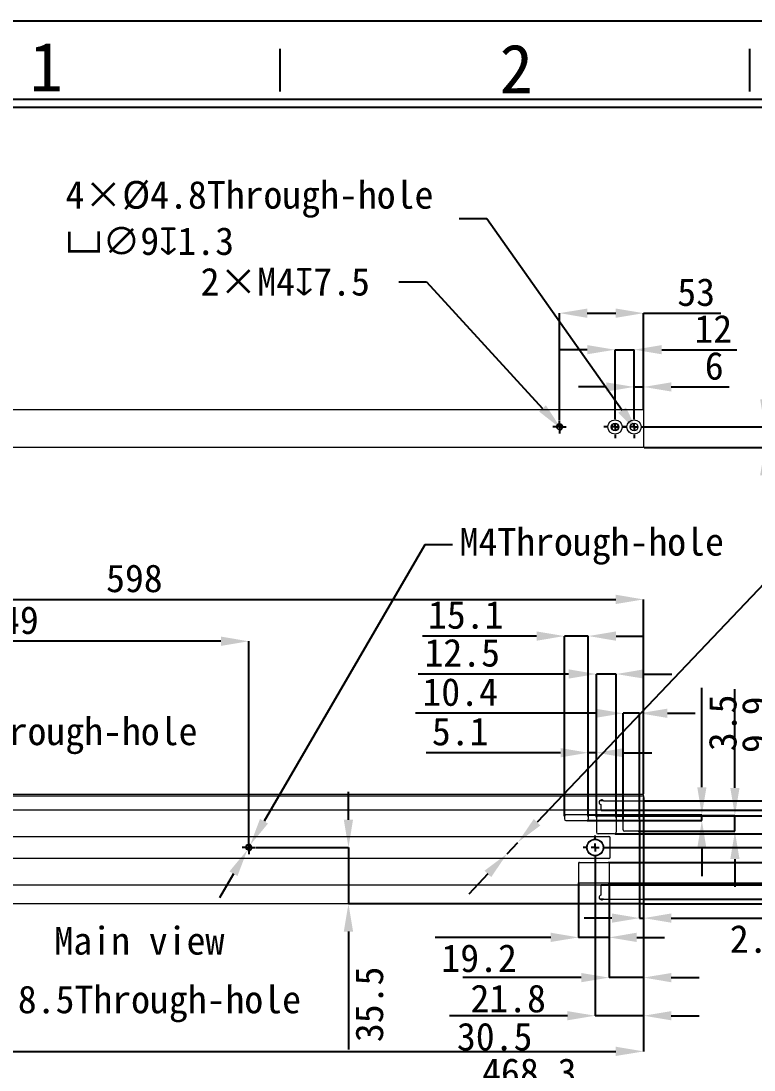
# Model space of a CAD drawing. Header units: millimetres. Extents: x 2 to 295, y 1 to 209.
# Drawn here: x 73 to 165.5, y 76.4 to 208.7 of the extents above; entities that cross this region are included whole.
import ezdxf

# ---------------------------------------------------------------- set-up
doc = ezdxf.new("R2010")
doc.units = ezdxf.units.MM
doc.header["$PDSIZE"] = -1
doc.layers.add('SLD-0', color=179, linetype='Continuous')
doc.layers.add('蓝色线', color=5, linetype='Continuous', lineweight=15)
doc.styles.add('A', font='simfang.ttf')
doc.styles.add('SLDTEXTSTYLE2', font='TXT', dxfattribs={"width": 0.469})
doc.dimstyles.new('SLDDIMSTYLE1', dxfattribs={"dimtxt": 3.5, "dimasz": 3.5, "dimexe": 0, "dimexo": 0.0625, "dimgap": 0.875, "dimtad": 2, "dimlfac": 5, "dimrnd": 1e-09, "dimzin": 12, "dimdsep": 46, "dimtxsty": 'SLDTEXTSTYLE2', "dimsah": 1, "dimcen": 0.09, "dimadec": 0, "dimazin": 3, "dimtfac": 1, "dimtofl": 0, "dimtmove": 0, "dimatfit": 3, "dimfxl": 1, "dimfrac": 2, "dimtolj": 1, "dimtzin": 12, "dimarcsym": 0})
doc.dimstyles.new('SLDDIMSTYLE2', dxfattribs={"dimtxt": 3.5, "dimasz": 3.5, "dimexe": 0, "dimexo": 0.0625, "dimgap": 0.875, "dimtad": 2, "dimlfac": 5, "dimrnd": 1e-09, "dimzin": 12, "dimdsep": 46, "dimtxsty": 'SLDTEXTSTYLE2', "dimsah": 1, "dimcen": 0.09, "dimadec": 0, "dimazin": 3, "dimtfac": 1, "dimtmove": 0, "dimatfit": 0, "dimfxl": 1, "dimfrac": 2, "dimtolj": 1, "dimtzin": 12, "dimarcsym": 0})
doc.dimstyles.new('SLDDIMSTYLE3', dxfattribs={"dimtxt": 3.5, "dimasz": 3.5, "dimexe": 0, "dimexo": 0.0625, "dimgap": 0.875, "dimtad": 0, "dimtih": 1, "dimtoh": 1, "dimlfac": 5, "dimrnd": 1e-09, "dimzin": 12, "dimdsep": 46, "dimtxsty": 'SLDTEXTSTYLE2', "dimsah": 1, "dimcen": 0, "dimadec": 0, "dimazin": 3, "dimtol": 1, "dimtp": -0.02, "dimtm": 0.05, "dimtfac": 1, "dimtmove": 0, "dimatfit": 3, "dimfxl": 1, "dimfrac": 2, "dimtolj": 1, "dimarcsym": 0})
doc.dimstyles.new('SLDDIMSTYLE4', dxfattribs={"dimtxt": 3.5, "dimasz": 3.5, "dimexe": 0, "dimexo": 0.0625, "dimgap": 0.875, "dimtad": 0, "dimtih": 1, "dimtoh": 1, "dimlfac": 5, "dimrnd": 1e-09, "dimzin": 12, "dimdsep": 46, "dimtxsty": 'SLDTEXTSTYLE2', "dimsah": 1, "dimcen": 0, "dimadec": 0, "dimazin": 3, "dimtfac": 1, "dimtofl": 0, "dimtmove": 0, "dimatfit": 3, "dimfxl": 1, "dimfrac": 2, "dimtolj": 1, "dimtzin": 12, "dimarcsym": 0})
doc.dimstyles.new('SLDDIMSTYLE5', dxfattribs={"dimtxt": 3.5, "dimasz": 3.5, "dimexe": 0, "dimexo": 0.0625, "dimgap": 0.875, "dimtad": 0, "dimtih": 1, "dimtoh": 1, "dimlfac": 5, "dimrnd": 1e-09, "dimzin": 12, "dimdsep": 46, "dimtxsty": 'SLDTEXTSTYLE2', "dimsah": 1, "dimcen": 0, "dimadec": 0, "dimazin": 3, "dimtfac": 1, "dimtmove": 0, "dimatfit": 3, "dimfxl": 1, "dimfrac": 2, "dimtolj": 1, "dimtzin": 12, "dimarcsym": 0})
doc.dimstyles.new('SLDDIMSTYLE6', dxfattribs={"dimtxt": 3.5, "dimasz": 3.5, "dimexe": 0, "dimexo": 0.0625, "dimgap": 0.875, "dimtad": 2, "dimlfac": 5, "dimrnd": 1e-09, "dimzin": 12, "dimdsep": 46, "dimtxsty": 'SLDTEXTSTYLE2', "dimsah": 1, "dimcen": 0.09, "dimadec": 0, "dimazin": 3, "dimtol": 1, "dimtp": 0.18, "dimtfac": 1, "dimtofl": 0, "dimtmove": 0, "dimatfit": 3, "dimfxl": 1, "dimfrac": 2, "dimtolj": 1, "dimarcsym": 0})
doc.dimstyles.new('SLDDIMSTYLE7', dxfattribs={"dimtxt": 3.5, "dimasz": 3.5, "dimexe": 0, "dimexo": 0.0625, "dimgap": 0.875, "dimtad": 2, "dimlfac": 5, "dimrnd": 1e-09, "dimzin": 12, "dimdsep": 46, "dimtxsty": 'SLDTEXTSTYLE2', "dimsah": 1, "dimcen": 0.09, "dimadec": 0, "dimazin": 3, "dimtol": 1, "dimtp": 0.2, "dimtm": 0.2, "dimtfac": 1, "dimtofl": 0, "dimtmove": 0, "dimatfit": 3, "dimfxl": 1, "dimfrac": 2, "dimtolj": 1, "dimtzin": 0, "dimarcsym": 0})
doc.dimstyles.new('SLDDIMSTYLE8', dxfattribs={"dimtxt": 3.5, "dimasz": 3.5, "dimexe": 0, "dimexo": 0.0625, "dimgap": 0.875, "dimtad": 0, "dimtih": 1, "dimtoh": 1, "dimlfac": 5, "dimrnd": 1e-09, "dimzin": 12, "dimdsep": 46, "dimtxsty": 'SLDTEXTSTYLE2', "dimsah": 1, "dimcen": 0, "dimadec": 0, "dimazin": 3, "dimtfac": 1, "dimtmove": 0, "dimatfit": 3, "dimfxl": 1, "dimfrac": 2, "dimtolj": 1, "dimtzin": 12, "dimarcsym": 0})

# ---------------------------------------------------------------- blocks, each defined once
blk = doc.blocks.new('_D')
at = {"layer": 'Defpoints', "color": 0}
for p in [(151.54, 135.71), (31.94, 111.12), (151.54, 111.12)]:
    blk.add_point(p, dxfattribs=at)
at = {"layer": 'SLD-0', "color": 0, "lineweight": -2}
for p, q in [((31.94, 111.18), (31.94, 135.71)), ((35.44, 135.71), (148.04, 135.71)), ((151.54, 111.18), (151.54, 135.71))]:
    blk.add_line(p, q, dxfattribs=at)
at = {"layer": 'SLD-0', "color": 0}
for points in [[(35.44, 136.3), (35.44, 135.13), (31.94, 135.71)], [(148.04, 136.3), (148.04, 135.13), (151.54, 135.71)]]:
    blk.add_solid(points, dxfattribs=at)
at = {"layer": 'SLD-0', "color": 0, "insert": (87.32, 140.13), "char_height": 3.5, "attachment_point": 2, "style": 'A'}
blk.add_mtext('\\A1;598', dxfattribs=at)
blk = doc.blocks.new('_D_3')
at = {"layer": 'Defpoints', "color": 0}
for p in [(151.04, 121.35), (148.96, 107.92), (151.04, 107.92)]:
    blk.add_point(p, dxfattribs=at)
at = {"layer": 'SLD-0', "color": 0, "lineweight": -2}
for p, q in [((145.46, 121.35), (122.79, 121.35)), ((148.96, 107.98), (148.96, 121.35)), ((151.04, 121.35), (148.96, 121.35)), ((151.04, 107.98), (151.04, 121.35)), ((154.54, 121.35), (158.04, 121.35))]:
    blk.add_line(p, q, dxfattribs=at)
at = {"layer": 'SLD-0', "color": 0}
for points in [[(145.46, 121.93), (145.46, 120.77), (148.96, 121.35)], [(154.54, 121.93), (154.54, 120.77), (151.04, 121.35)]]:
    blk.add_solid(points, dxfattribs=at)
at = {"layer": 'SLD-0', "color": 0, "insert": (128.41, 125.79), "char_height": 3.5, "attachment_point": 2, "style": 'A'}
blk.add_mtext('\\A1;10.4', dxfattribs=at)
blk = doc.blocks.new('_D_4')
at = {"layer": 'Defpoints', "color": 0}
for p in [(148.09, 126.3), (145.59, 108.2), (148.09, 108.2)]:
    blk.add_point(p, dxfattribs=at)
at = {"layer": 'SLD-0', "color": 0, "lineweight": -2}
for p, q in [((142.09, 126.3), (123.13, 126.3)), ((145.59, 108.26), (145.59, 126.3)), ((148.09, 126.3), (145.59, 126.3)), ((148.09, 108.26), (148.09, 126.3)), ((151.59, 126.3), (155.09, 126.3))]:
    blk.add_line(p, q, dxfattribs=at)
at = {"layer": 'SLD-0', "color": 0}
for points in [[(142.09, 126.89), (142.09, 125.72), (145.59, 126.3)], [(151.59, 126.89), (151.59, 125.72), (148.09, 126.3)]]:
    blk.add_solid(points, dxfattribs=at)
at = {"layer": 'SLD-0', "color": 0, "insert": (128.67, 130.74), "char_height": 3.5, "attachment_point": 2, "style": 'A'}
blk.add_mtext('\\A1;12.5', dxfattribs=at)
blk = doc.blocks.new('_D_5')
at = {"layer": 'Defpoints', "color": 0}
for p in [(144.57, 131.09), (141.55, 108.32), (144.57, 108.32)]:
    blk.add_point(p, dxfattribs=at)
at = {"layer": 'SLD-0', "color": 0, "lineweight": -2}
for p, q in [((138.05, 131.09), (123.66, 131.09)), ((141.55, 108.38), (141.55, 131.09)), ((144.57, 131.09), (141.55, 131.09)), ((144.57, 108.38), (144.57, 131.09)), ((148.07, 131.09), (151.57, 131.09))]:
    blk.add_line(p, q, dxfattribs=at)
at = {"layer": 'SLD-0', "color": 0}
for points in [[(138.05, 131.67), (138.05, 130.5), (141.55, 131.09)], [(148.07, 131.67), (148.07, 130.5), (144.57, 131.09)]]:
    blk.add_solid(points, dxfattribs=at)
at = {"layer": 'SLD-0', "color": 0, "insert": (129.11, 135.52), "char_height": 3.5, "attachment_point": 2, "style": 'A'}
blk.add_mtext('\\A1;15.1', dxfattribs=at)
blk = doc.blocks.new('_D_6')
at = {"layer": 'Defpoints', "color": 0}
for p in [(150.84, 108.44), (150.84, 106.46), (163.06, 106.46)]:
    blk.add_point(p, dxfattribs=at)
at = {"layer": 'SLD-0', "color": 0, "lineweight": -2}
for p, q in [((163.06, 111.94), (163.06, 124.37)), ((150.91, 108.44), (163.06, 108.44)), ((163.06, 106.46), (163.06, 108.44)), ((150.91, 106.46), (163.06, 106.46)), ((163.06, 102.96), (163.06, 99.46))]:
    blk.add_line(p, q, dxfattribs=at)
at = {"layer": 'SLD-0', "color": 0}
for points in [[(162.48, 111.94), (163.64, 111.94), (163.06, 108.44)], [(162.48, 102.96), (163.64, 102.96), (163.06, 106.46)]]:
    blk.add_solid(points, dxfattribs=at)
at = {"layer": 'SLD-0', "color": 0, "insert": (163.94, 119.9), "char_height": 3.5, "attachment_point": 2, "rotation": 90, "style": 'A'}
blk.add_mtext('\\A1;9.9', dxfattribs=at)
blk = doc.blocks.new('_D_7')
at = {"layer": 'Defpoints', "color": 0}
for p in [(147.89, 108.4), (147.89, 106.14), (168.41, 106.14)]:
    blk.add_point(p, dxfattribs=at)
at = {"layer": 'SLD-0', "color": 0, "lineweight": -2}
for p, q in [((168.41, 111.9), (168.41, 126.49)), ((147.96, 108.4), (168.41, 108.4)), ((168.41, 106.14), (168.41, 108.4)), ((147.96, 106.14), (168.41, 106.14)), ((168.41, 102.64), (168.41, 99.14))]:
    blk.add_line(p, q, dxfattribs=at)
at = {"layer": 'SLD-0', "color": 0}
for points in [[(167.82, 111.9), (168.99, 111.9), (168.41, 108.4)], [(167.82, 102.64), (168.99, 102.64), (168.41, 106.14)]]:
    blk.add_solid(points, dxfattribs=at)
at = {"layer": 'SLD-0', "color": 0, "insert": (169.28, 120.94), "char_height": 3.5, "attachment_point": 2, "rotation": 90, "style": 'A'}
blk.add_mtext('\\A1;11.3', dxfattribs=at)
blk = doc.blocks.new('_D_8')
at = {"layer": 'Defpoints', "color": 0}
for p in [(144.37, 108.52), (158.89, 108.52), (144.37, 107.82)]:
    blk.add_point(p, dxfattribs=at)
at = {"layer": 'SLD-0', "color": 0, "lineweight": -2}
for p, q in [((158.89, 112.02), (158.89, 124.54)), ((144.44, 108.52), (158.89, 108.52)), ((158.89, 107.82), (158.89, 108.52)), ((144.44, 107.82), (158.89, 107.82)), ((158.89, 104.32), (158.89, 100.82))]:
    blk.add_line(p, q, dxfattribs=at)
at = {"layer": 'SLD-0', "color": 0}
for points in [[(158.31, 112.02), (159.47, 112.02), (158.89, 108.52)], [(158.31, 104.32), (159.47, 104.32), (158.89, 107.82)]]:
    blk.add_solid(points, dxfattribs=at)
at = {"layer": 'SLD-0', "color": 0, "insert": (159.76, 120.14), "char_height": 3.5, "attachment_point": 2, "rotation": 90, "style": 'A'}
blk.add_mtext('\\A1;3.5', dxfattribs=at)
blk = doc.blocks.new('_D_9')
at = {"layer": 'Defpoints', "color": 0}
for p in [(147.08, 102.54), (147.08, 99.92), (173.54, 99.92)]:
    blk.add_point(p, dxfattribs=at)
at = {"layer": 'SLD-0', "color": 0, "lineweight": -2}
for p, q in [((173.54, 106.04), (173.54, 123.92)), ((147.14, 102.54), (173.54, 102.54)), ((173.54, 99.92), (173.54, 102.54)), ((147.14, 99.92), (173.54, 99.92)), ((173.54, 96.42), (173.54, 92.92))]:
    blk.add_line(p, q, dxfattribs=at)
at = {"layer": 'SLD-0', "color": 0}
for points in [[(172.96, 106.04), (174.12, 106.04), (173.54, 102.54)], [(172.96, 96.42), (174.12, 96.42), (173.54, 99.92)]]:
    blk.add_solid(points, dxfattribs=at)
at = {"layer": 'SLD-0', "color": 0, "insert": (174.42, 118.47), "char_height": 3.5, "attachment_point": 2, "rotation": 90, "style": 'A'}
blk.add_mtext('\\A1;13.1', dxfattribs=at)
blk = doc.blocks.new('_D_10')
at = {"layer": 'Defpoints', "color": 0}
for p in [(151.54, 110.8), (151.04, 107.92), (151.54, 95.51)]:
    blk.add_point(p, dxfattribs=at)
at = {"layer": 'SLD-0', "color": 0, "lineweight": -2}
for p, q in [((151.54, 110.73), (151.54, 95.51)), ((151.04, 107.85), (151.04, 95.51)), ((147.54, 95.51), (144.04, 95.51)), ((151.04, 95.51), (151.54, 95.51)), ((155.04, 95.51), (172.9, 95.51))]:
    blk.add_line(p, q, dxfattribs=at)
at = {"layer": 'SLD-0', "color": 0}
for points in [[(147.54, 96.1), (147.54, 94.93), (151.04, 95.51)], [(155.04, 96.1), (155.04, 94.93), (151.54, 95.51)]]:
    blk.add_solid(points, dxfattribs=at)
at = {"layer": 'SLD-0', "color": 0, "insert": (167.18, 94.64), "char_height": 3.5, "attachment_point": 2, "style": 'A'}
blk.add_mtext('\\A1;2.49', dxfattribs=at)
blk = doc.blocks.new('_D_12')
at = {"layer": 'Defpoints', "color": 0}
for p in [(145.59, 116.37), (144.57, 108.32), (145.59, 108.2)]:
    blk.add_point(p, dxfattribs=at)
at = {"layer": 'SLD-0', "color": 0, "lineweight": -2}
for p, q in [((141.07, 116.37), (124.11, 116.37)), ((144.57, 108.38), (144.57, 116.37)), ((145.59, 116.37), (144.57, 116.37)), ((145.59, 108.26), (145.59, 116.37)), ((149.09, 116.37), (152.59, 116.37))]:
    blk.add_line(p, q, dxfattribs=at)
at = {"layer": 'SLD-0', "color": 0}
for points in [[(141.07, 116.96), (141.07, 115.79), (144.57, 116.37)], [(149.09, 116.96), (149.09, 115.79), (145.59, 116.37)]]:
    blk.add_solid(points, dxfattribs=at)
at = {"layer": 'SLD-0', "color": 0, "insert": (128.41, 120.81), "char_height": 3.5, "attachment_point": 2, "style": 'A'}
blk.add_mtext('\\A1;5.1', dxfattribs=at)
blk = doc.blocks.new('_D_13')
at = {"layer": 'Defpoints', "color": 0}
for p in [(145.44, 102.92), (151.54, 97.32), (151.54, 83.2)]:
    blk.add_point(p, dxfattribs=at)
at = {"layer": 'SLD-0', "color": 0, "lineweight": -2}
for p, q in [((145.44, 102.86), (145.44, 83.2)), ((151.54, 97.26), (151.54, 83.2)), ((141.94, 83.2), (127.07, 83.2)), ((151.54, 83.2), (145.44, 83.2)), ((155.04, 83.2), (158.54, 83.2))]:
    blk.add_line(p, q, dxfattribs=at)
at = {"layer": 'SLD-0', "color": 0}
for points in [[(141.94, 83.78), (141.94, 82.62), (145.44, 83.2)], [(155.04, 83.78), (155.04, 82.62), (151.54, 83.2)]]:
    blk.add_solid(points, dxfattribs=at)
at = {"layer": 'SLD-0', "color": 0, "insert": (132.76, 82.32), "char_height": 3.5, "attachment_point": 2, "style": 'A'}
blk.add_mtext('\\A1;30.5', dxfattribs=at)
blk = doc.blocks.new('_D_14')
at = {"layer": 'Defpoints', "color": 0}
for p in [(143.34, 100.02), (147.18, 100.02), (147.18, 93.08)]:
    blk.add_point(p, dxfattribs=at)
at = {"layer": 'SLD-0', "color": 0, "lineweight": -2}
for p, q in [((143.34, 99.96), (143.34, 93.08)), ((147.18, 99.96), (147.18, 93.08)), ((139.84, 93.08), (125.25, 93.08)), ((147.18, 93.08), (143.34, 93.08)), ((150.68, 93.08), (154.18, 93.08))]:
    blk.add_line(p, q, dxfattribs=at)
at = {"layer": 'SLD-0', "color": 0}
for points in [[(139.84, 93.67), (139.84, 92.5), (143.34, 93.08)], [(150.68, 93.67), (150.68, 92.5), (147.18, 93.08)]]:
    blk.add_solid(points, dxfattribs=at)
at = {"layer": 'SLD-0', "color": 0, "insert": (130.8, 92.21), "char_height": 3.5, "attachment_point": 2, "style": 'A'}
blk.add_mtext('\\A1;19.2', dxfattribs=at)
blk = doc.blocks.new('_D_15')
at = {"layer": 'Defpoints', "color": 0}
for p in [(147.18, 100.02), (151.54, 97.32), (151.54, 88.01)]:
    blk.add_point(p, dxfattribs=at)
at = {"layer": 'SLD-0', "color": 0, "lineweight": -2}
for p, q in [((147.18, 99.96), (147.18, 88.01)), ((151.54, 97.26), (151.54, 88.01)), ((143.68, 88.01), (128.75, 88.01)), ((151.54, 88.01), (147.18, 88.01)), ((155.04, 88.01), (158.54, 88.01))]:
    blk.add_line(p, q, dxfattribs=at)
at = {"layer": 'SLD-0', "color": 0}
for points in [[(143.68, 88.59), (143.68, 87.42), (147.18, 88.01)], [(155.04, 88.59), (155.04, 87.42), (151.54, 88.01)]]:
    blk.add_solid(points, dxfattribs=at)
at = {"layer": 'SLD-0', "color": 0, "insert": (134.47, 87.13), "char_height": 3.5, "attachment_point": 2, "style": 'A'}
blk.add_mtext('\\A1;21.8', dxfattribs=at)
blk = doc.blocks.new('_D_16')
at = {"layer": 'Defpoints', "color": 0}
for p in [(57.88, 99.85), (151.54, 97.32), (151.54, 78.7)]:
    blk.add_point(p, dxfattribs=at)
at = {"layer": 'SLD-0', "color": 0, "lineweight": -2}
for p, q in [((57.88, 99.79), (57.88, 78.7)), ((151.54, 97.26), (151.54, 78.7)), ((61.38, 78.7), (148.04, 78.7))]:
    blk.add_line(p, q, dxfattribs=at)
at = {"layer": 'SLD-0', "color": 0}
for points in [[(61.38, 79.29), (61.38, 78.12), (57.88, 78.7)], [(148.04, 79.29), (148.04, 78.12), (151.54, 78.7)]]:
    blk.add_solid(points, dxfattribs=at)
at = {"layer": 'SLD-0', "color": 0, "insert": (137.13, 77.83), "char_height": 3.5, "attachment_point": 2, "style": 'A'}
blk.add_mtext('\\A1;468.3', dxfattribs=at)
blk = doc.blocks.new('_D_18')
at = {"layer": 'Defpoints', "color": 0}
for p in [(146.94, 104.42), (151.54, 97.32), (179.54, 97.32)]:
    blk.add_point(p, dxfattribs=at)
at = {"layer": 'SLD-0', "color": 0, "lineweight": -2}
for p, q in [((179.54, 107.92), (179.54, 124.51)), ((147, 104.42), (179.54, 104.42)), ((179.54, 97.32), (179.54, 104.42)), ((151.6, 97.32), (179.54, 97.32)), ((179.54, 93.82), (179.54, 90.32))]:
    blk.add_line(p, q, dxfattribs=at)
at = {"layer": 'SLD-0', "color": 0}
for points in [[(178.96, 107.92), (180.12, 107.92), (179.54, 104.42)], [(178.96, 93.82), (180.12, 93.82), (179.54, 97.32)]]:
    blk.add_solid(points, dxfattribs=at)
at = {"layer": 'SLD-0', "color": 0, "insert": (180.42, 118.83), "char_height": 3.5, "attachment_point": 2, "rotation": 90, "style": 'A'}
blk.add_mtext('\\A1;35.5', dxfattribs=at)
blk = doc.blocks.new('_D_19')
at = {"layer": 'Defpoints', "color": 0}
for p in [(135.69, 105.07), (134.32, 103.62)]:
    blk.add_point(p, dxfattribs=at)
at = {"layer": '蓝色线', "color": 0, "lineweight": -2}
for p, q in [((168.45, 139.47), (138.11, 107.6)), ((171.95, 139.47), (168.45, 139.47)), ((134.32, 103.62), (135.69, 105.07)), ((131.9, 101.08), (129.49, 98.55))]:
    blk.add_line(p, q, dxfattribs=at)
at = {"layer": '蓝色线', "color": 0}
for points in [[(137.69, 108.01), (138.53, 107.2), (135.69, 105.07)], [(131.48, 101.49), (132.32, 100.68), (134.32, 103.62)]]:
    blk.add_solid(points, dxfattribs=at)
at = {"layer": '蓝色线', "color": 0, "insert": (172.83, 143.61), "char_height": 3.5, "attachment_point": 1, "style": 'A'}
blk.add_mtext('\\A1;∅10\\S-0.02^ -0.05;{\\fGDT;x}2.4', dxfattribs=at)
blk = doc.blocks.new('_D_21')
at = {"layer": 'Defpoints', "color": 0}
for p in [(35.79, 104.62), (35.54, 104.42)]:
    blk.add_point(p, dxfattribs=at)
at = {"layer": 'SLD-0', "color": 0, "lineweight": -2}
for p, q in [((52.8, 118.68), (38.49, 106.85)), ((56.3, 118.68), (52.8, 118.68))]:
    blk.add_line(p, q, dxfattribs=at)
at = {"layer": 'SLD-0', "color": 0}
blk.add_solid([(38.11, 107.3), (38.86, 106.4), (35.79, 104.62)], dxfattribs=at)
at = {"layer": 'SLD-0', "color": 0, "insert": (57.18, 120.83), "char_height": 3.5, "attachment_point": 1, "style": 'A'}
blk.add_mtext('\\A1;R1.6Through-hole', dxfattribs=at)
blk = doc.blocks.new('_D_22')
at = {"layer": 'Defpoints', "color": 0}
for p in [(57.61, 102), (58.16, 100.4)]:
    blk.add_point(p, dxfattribs=at)
at = {"layer": 'SLD-0', "color": 0, "lineweight": -2}
for p, q in [((56.47, 105.31), (55.33, 108.63)), ((57.61, 102), (58.16, 100.4)), ((63.49, 84.86), (59.29, 97.09)), ((66.99, 84.86), (63.49, 84.86))]:
    blk.add_line(p, q, dxfattribs=at)
at = {"layer": 'SLD-0', "color": 0}
for points in [[(57.02, 105.5), (55.92, 105.13), (57.61, 102)], [(59.84, 97.27), (58.74, 96.9), (58.16, 100.4)]]:
    blk.add_solid(points, dxfattribs=at)
at = {"layer": 'SLD-0', "color": 0, "insert": (67.86, 87.01), "char_height": 3.5, "attachment_point": 1, "style": 'A'}
blk.add_mtext('\\A1;∅8.5Through-hole', dxfattribs=at)
blk = doc.blocks.new('_D_23')
at = {"layer": 'Defpoints', "color": 0}
for p in [(151.54, 110.32), (151.54, 97.92), (200.87, 97.92)]:
    blk.add_point(p, dxfattribs=at)
at = {"layer": '蓝色线', "color": 0, "lineweight": -2}
for p, q in [((200.87, 110.32), (200.87, 132.75)), ((151.6, 110.32), (200.87, 110.32)), ((200.87, 101.42), (200.87, 106.82)), ((151.6, 97.92), (200.87, 97.92))]:
    blk.add_line(p, q, dxfattribs=at)
at = {"layer": '蓝色线', "color": 0}
for points in [[(200.29, 106.82), (201.46, 106.82), (200.87, 110.32)], [(200.29, 101.42), (201.46, 101.42), (200.87, 97.92)]]:
    blk.add_solid(points, dxfattribs=at)
at = {"layer": '蓝色线', "color": 0, "insert": (201.75, 123.28), "char_height": 3.5, "attachment_point": 2, "rotation": 90, "style": 'A'}
blk.add_mtext('\\A1;62\\S+0.18^  0;', dxfattribs=at)
blk = doc.blocks.new('_D_24')
at = {"layer": 'Defpoints', "color": 0}
for p in [(146.14, 109.12), (146.14, 99.72), (188.77, 99.72)]:
    blk.add_point(p, dxfattribs=at)
at = {"layer": '蓝色线', "color": 0, "lineweight": -2}
for p, q in [((188.77, 109.12), (188.77, 134.41)), ((146.2, 109.12), (188.77, 109.12)), ((188.77, 103.22), (188.77, 105.62)), ((146.2, 99.72), (188.77, 99.72))]:
    blk.add_line(p, q, dxfattribs=at)
at = {"layer": '蓝色线', "color": 0}
for points in [[(188.19, 105.62), (189.35, 105.62), (188.77, 109.12)], [(188.19, 103.22), (189.35, 103.22), (188.77, 99.72)]]:
    blk.add_solid(points, dxfattribs=at)
at = {"layer": '蓝色线', "color": 0, "insert": (189.64, 123.51), "char_height": 3.5, "attachment_point": 2, "rotation": 90, "style": 'A'}
blk.add_mtext('\\A1;47±0.20', dxfattribs=at)
blk = doc.blocks.new('_D_25')
at = {"layer": 'Defpoints', "color": 0}
for p in [(101.91, 104.71), (101.58, 104.13)]:
    blk.add_point(p, dxfattribs=at)
at = {"layer": '蓝色线', "color": 0, "lineweight": -2}
for p, q in [((123.96, 142.59), (103.67, 107.73)), ((127.46, 142.59), (123.96, 142.59)), ((101.58, 104.13), (101.91, 104.71)), ((99.81, 101.11), (98.05, 98.09))]:
    blk.add_line(p, q, dxfattribs=at)
at = {"layer": '蓝色线', "color": 0}
for points in [[(103.16, 108.02), (104.17, 107.44), (101.91, 104.71)], [(99.31, 101.4), (100.32, 100.82), (101.58, 104.13)]]:
    blk.add_solid(points, dxfattribs=at)
at = {"layer": '蓝色线', "color": 0, "insert": (128.34, 144.74), "char_height": 3.5, "attachment_point": 1, "style": 'A'}
blk.add_mtext('\\A1;M4Through-hole', dxfattribs=at)
blk = doc.blocks.new('_D_26')
at = {"layer": 'Defpoints', "color": 0}
for p in [(31.94, 130.43), (31.94, 111.12), (101.74, 105.25)]:
    blk.add_point(p, dxfattribs=at)
at = {"layer": '蓝色线', "color": 0, "lineweight": -2}
for p, q in [((31.94, 111.18), (31.94, 130.43)), ((98.24, 130.43), (35.44, 130.43)), ((101.74, 105.31), (101.74, 130.43))]:
    blk.add_line(p, q, dxfattribs=at)
at = {"layer": '蓝色线', "color": 0}
for points in [[(35.44, 131.02), (35.44, 129.85), (31.94, 130.43)], [(98.24, 131.02), (98.24, 129.85), (101.74, 130.43)]]:
    blk.add_solid(points, dxfattribs=at)
at = {"layer": '蓝色线', "color": 0, "insert": (71.69, 134.85), "char_height": 3.5, "attachment_point": 2, "style": 'A'}
blk.add_mtext('\\A1;349', dxfattribs=at)
blk = doc.blocks.new('_D_27')
at = {"layer": 'Defpoints', "color": 0}
for p in [(102.57, 104.42), (114.32, 97.32), (151.54, 97.32)]:
    blk.add_point(p, dxfattribs=at)
at = {"layer": '蓝色线', "color": 0, "lineweight": -2}
for p, q in [((114.32, 107.92), (114.32, 111.42)), ((102.63, 104.42), (114.32, 104.42)), ((114.32, 104.42), (114.32, 97.32)), ((151.48, 97.32), (114.32, 97.32)), ((114.32, 93.82), (114.32, 78.95))]:
    blk.add_line(p, q, dxfattribs=at)
at = {"layer": '蓝色线', "color": 0}
for points in [[(113.73, 107.92), (114.9, 107.92), (114.32, 104.42)], [(113.73, 93.82), (114.9, 93.82), (114.32, 97.32)]]:
    blk.add_solid(points, dxfattribs=at)
at = {"layer": '蓝色线', "color": 0, "insert": (115.19, 84.63), "char_height": 3.5, "attachment_point": 2, "rotation": 90, "style": 'A'}
blk.add_mtext('\\A1;35.5', dxfattribs=at)
blk = doc.blocks.new('SW_CENTERMARKSYMBOL_2')
at = {"layer": 'SLD-0', "color": 0}
for p, q in [((0, 1), (0, 1.5)), ((-1, 0), (-1.5, 0)), ((0, 0), (-0.5, 0)), ((0, 0), (0, 0.5)), ((0, 0), (0, -0.5)), ((0, 0), (0.5, 0)), ((1, 0), (1.5, 0)), ((0, -1), (0, -1.5))]:
    blk.add_line(p, q, dxfattribs=at)
blk = doc.blocks.new('SW_CENTERMARKSYMBOL_3')
at = {"layer": 'SLD-0', "color": 0}
for p, q in [((-0.5, 0), (-0.83, 0)), ((0, 0), (-0.5, 0)), ((0, 0.5), (0, 0.83)), ((0, 0), (0, 0.5)), ((0, 0), (0, -0.5)), ((0, 0), (0.5, 0)), ((0.5, 0), (0.83, 0)), ((0, -0.5), (0, -0.83))]:
    blk.add_line(p, q, dxfattribs=at)
blk = doc.blocks.new('_D_29')
at = {"layer": 'Defpoints', "color": 0}
for p in [(150.34, 167.21), (147.94, 158.86), (150.34, 158.86)]:
    blk.add_point(p, dxfattribs=at)
at = {"layer": 'SLD-0', "color": 0, "lineweight": -2}
for p, q in [((144.44, 167.21), (140.94, 167.21)), ((147.94, 158.92), (147.94, 167.21)), ((147.94, 167.21), (150.34, 167.21)), ((150.34, 158.92), (150.34, 167.21)), ((153.84, 167.21), (163.31, 167.21))]:
    blk.add_line(p, q, dxfattribs=at)
at = {"layer": 'SLD-0', "color": 0}
for points in [[(144.44, 167.79), (144.44, 166.63), (147.94, 167.21)], [(153.84, 167.79), (153.84, 166.63), (150.34, 167.21)]]:
    blk.add_solid(points, dxfattribs=at)
at = {"layer": 'SLD-0', "color": 0, "insert": (160.33, 171.59), "char_height": 3.5, "attachment_point": 2, "style": 'A'}
blk.add_mtext('\\A1;12', dxfattribs=at)
blk = doc.blocks.new('_D_32')
at = {"layer": 'Defpoints', "color": 0}
for p in [(151.54, 162.51), (150.34, 158.86), (151.54, 159.66)]:
    blk.add_point(p, dxfattribs=at)
at = {"layer": 'SLD-0', "color": 0, "lineweight": -2}
for p, q in [((146.84, 162.51), (143.34, 162.51)), ((150.34, 158.92), (150.34, 162.51)), ((150.34, 162.51), (151.54, 162.51)), ((151.54, 159.72), (151.54, 162.51)), ((155.04, 162.51), (162.35, 162.51))]:
    blk.add_line(p, q, dxfattribs=at)
at = {"layer": 'SLD-0', "color": 0}
for points in [[(146.84, 163.09), (146.84, 161.93), (150.34, 162.51)], [(155.04, 163.09), (155.04, 161.93), (151.54, 162.51)]]:
    blk.add_solid(points, dxfattribs=at)
at = {"layer": 'SLD-0', "color": 0, "insert": (160.45, 166.93), "char_height": 3.5, "attachment_point": 2, "style": 'A'}
blk.add_mtext('\\A1;6', dxfattribs=at)
blk = doc.blocks.new('_D_33')
at = {"layer": 'Defpoints', "color": 0}
for p in [(151.74, 157.46), (151.54, 154.86), (166.83, 154.86)]:
    blk.add_point(p, dxfattribs=at)
at = {"layer": 'SLD-0', "color": 0, "lineweight": -2}
for p, q in [((166.83, 160.96), (166.83, 170.43)), ((151.8, 157.46), (166.83, 157.46)), ((166.83, 154.86), (166.83, 157.46)), ((151.6, 154.86), (166.83, 154.86)), ((166.83, 151.36), (166.83, 147.86))]:
    blk.add_line(p, q, dxfattribs=at)
at = {"layer": 'SLD-0', "color": 0}
for points in [[(166.24, 160.96), (167.41, 160.96), (166.83, 157.46)], [(166.24, 151.36), (167.41, 151.36), (166.83, 154.86)]]:
    blk.add_solid(points, dxfattribs=at)
at = {"layer": 'SLD-0', "color": 0, "insert": (167.7, 167.45), "char_height": 3.5, "attachment_point": 2, "rotation": 90, "style": 'A'}
blk.add_mtext('\\A1;13', dxfattribs=at)
blk = doc.blocks.new('_D_35')
at = {"layer": 'Defpoints', "color": 0}
for p in [(151.54, 171.82), (151.54, 159.66), (140.94, 158.29)]:
    blk.add_point(p, dxfattribs=at)
at = {"layer": 'SLD-0', "color": 0, "lineweight": -2}
for p, q in [((140.94, 158.35), (140.94, 171.82)), ((144.44, 171.82), (148.04, 171.82)), ((151.54, 159.72), (151.54, 171.82)), ((151.54, 171.82), (161.29, 171.82))]:
    blk.add_line(p, q, dxfattribs=at)
at = {"layer": 'SLD-0', "color": 0}
for points in [[(144.44, 172.4), (144.44, 171.23), (140.94, 171.82)], [(148.04, 172.4), (148.04, 171.23), (151.54, 171.82)]]:
    blk.add_solid(points, dxfattribs=at)
at = {"layer": 'SLD-0', "color": 0, "insert": (158.17, 176.23), "char_height": 3.5, "attachment_point": 2, "style": 'A'}
blk.add_mtext('\\A1;53', dxfattribs=at)
blk = doc.blocks.new('_D_36')
at = {"layer": 'Defpoints', "color": 0}
for p in [(140.72, 157.71), (141.16, 157.22)]:
    blk.add_point(p, dxfattribs=at)
at = {"layer": 'SLD-0', "color": 0, "lineweight": -2}
for p, q in [((120.66, 175.75), (124.16, 175.75)), ((124.16, 175.75), (138.8, 159.8))]:
    blk.add_line(p, q, dxfattribs=at)
at = {"layer": 'SLD-0', "color": 0}
blk.add_solid([(139.23, 160.19), (138.37, 159.4), (141.16, 157.22)], dxfattribs=at)
at = {"layer": 'SLD-0', "color": 0, "insert": (95.68, 177.54), "char_height": 3.5, "attachment_point": 1, "style": 'A'}
blk.add_mtext('\\A1;2×M4{\\fGDT;x}7.5', dxfattribs=at)
blk = doc.blocks.new('_D_37')
at = {"layer": 'Defpoints', "color": 0}
for p in [(149.82, 158.2), (150.86, 156.73)]:
    blk.add_point(p, dxfattribs=at)
at = {"layer": 'SLD-0', "color": 0, "lineweight": -2}
for p, q in [((128.27, 183.76), (131.77, 183.76)), ((131.77, 183.76), (148.84, 159.59))]:
    blk.add_line(p, q, dxfattribs=at)
at = {"layer": 'SLD-0', "color": 0}
blk.add_solid([(149.32, 159.92), (148.36, 159.25), (150.86, 156.73)], dxfattribs=at)
at = {"layer": 'SLD-0', "color": 0, "insert": (78.64, 188.5), "char_height": 3.5, "attachment_point": 1, "style": 'A'}
blk.add_mtext('\\A1;4×%%c4.8Through-hole\\P{\\fGDT;v}∅9{\\fGDT;x}1.3', dxfattribs=at)
blk = doc.blocks.new('SW_CENTERMARKSYMBOL_4')
at = {"layer": 'SLD-0', "color": 0}
for p, q in [((0, 1), (0, 1.4)), ((-1, 0), (-1.4, 0)), ((0, 0), (-0.5, 0)), ((0, 0), (0, 0.5)), ((0, 0), (0, -0.5)), ((0, 0), (0.5, 0)), ((1, 0), (1.4, 0)), ((0, -1), (0, -1.4))]:
    blk.add_line(p, q, dxfattribs=at)
blk = doc.blocks.new('SW_CENTERMARKSYMBOL_7')
at = {"layer": 'SLD-0', "color": 0}
for p, q in [((0, 1), (0, 1.4)), ((-1, 0), (-1.4, 0)), ((0, 0), (-0.5, 0)), ((0, 0), (0, 0.5)), ((0, 0), (0, -0.5)), ((0, 0), (0.5, 0)), ((1, 0), (1.4, 0)), ((0, -1), (0, -1.4))]:
    blk.add_line(p, q, dxfattribs=at)
blk = doc.blocks.new('SW_CENTERMARKSYMBOL_8')
at = {"layer": 'SLD-0', "color": 0}
for p, q in [((-0.5, 0), (-0.83, 0)), ((0, 0), (-0.5, 0)), ((0, 0.5), (0, 0.83)), ((0, 0), (0, 0.5)), ((0, 0), (0, -0.5)), ((0, 0), (0.5, 0)), ((0.5, 0), (0.83, 0)), ((0, -0.5), (0, -0.83))]:
    blk.add_line(p, q, dxfattribs=at)

msp = doc.modelspace()

# ---------------------------------------------------------------- linework, layer by layer
at = {"color": 7, "linetype": 'Continuous', "lineweight": 15}
for p, q in [((31.9412, 159.662), (151.5412, 159.662)), ((151.5412, 159.622), (31.9412, 159.622)), ((151.5412, 159.662), (151.5412, 159.622)), ((151.5412, 159.622), (151.5412, 154.902)), ((140.6379, 157.592), (141.2445, 157.592)), ((141.2185, 157.6409), (140.6639, 157.6409)), ((147.4616, 157.482), (147.5117, 157.482)), ((147.4765, 157.582), (147.5283, 157.582)), ((148.3541, 157.582), (148.406, 157.582)), ((148.3707, 157.482), (148.4208, 157.482)), ((31.9412, 154.902), (151.5412, 154.902)), ((151.5412, 154.862), (31.9412, 154.862)), ((151.5412, 154.902), (151.5412, 154.862)), ((151.5412, 111.12), (31.9412, 111.12)), ((31.9412, 110.92), (151.5412, 110.92)), ((151.5412, 110.88), (31.9412, 110.88)), ((146.4648, 110.32), (146.0176, 110.32)), ((146.1412, 109.8371), (146.1412, 109.16)), ((146.4648, 110.32), (151.5412, 110.32)), ((151.5412, 110.92), (151.5412, 111.12)), ((151.5412, 110.92), (151.5412, 110.88)), ((151.5412, 110.88), (151.5412, 110.32)), ((151.5412, 97.92), (151.5412, 110.32)), ((37.3412, 109.16), (146.1412, 109.16)), ((146.1412, 109.12), (37.3412, 109.12)), ((144.3732, 108.52), (141.7532, 108.52)), ((146.1412, 109.16), (146.1412, 109.12)), ((141.5532, 108.32), (141.5532, 108.02)), ((141.7532, 107.82), (144.3732, 107.82)), ((144.5732, 108.02), (144.5732, 108.32)), ((145.5932, 108.2), (145.5932, 106.34)), ((145.7932, 108.4), (147.8932, 108.4)), ((148.0932, 108.2), (148.0932, 106.34)), ((148.9632, 106.66), (148.9632, 108.24)), ((149.1632, 108.44), (150.8432, 108.44)), ((151.0432, 108.24), (151.0432, 106.66)), ((147.8932, 106.14), (145.7932, 106.14)), ((150.8432, 106.46), (149.1632, 106.46)), ((41.9412, 105.82), (147.1412, 105.82)), ((147.3412, 103.22), (147.3412, 105.62)), ((147.1412, 103.02), (41.9412, 103.02)), ((143.3412, 102.44), (143.3412, 100.02)), ((143.4412, 102.54), (147.0812, 102.54)), ((147.1812, 102.44), (147.1812, 100.02)), ((37.3412, 99.72), (146.1412, 99.72)), ((146.1412, 99.68), (37.3412, 99.68)), ((147.0812, 99.92), (143.4412, 99.92)), ((146.1412, 99.72), (146.1412, 99.68)), ((146.1412, 99.68), (146.1412, 98.4028)), ((146.4648, 97.92), (146.0176, 97.92)), ((146.4648, 97.92), (151.5412, 97.92)), ((151.5412, 97.92), (151.5412, 97.36)), ((31.9412, 97.36), (151.5412, 97.36)), ((151.5412, 97.32), (31.9412, 97.32)), ((151.5412, 97.36), (151.5412, 97.32))]:
    msp.add_line(p, q, dxfattribs=at)
for centre, radius in [((140.9412, 157.462), 0.33), ((147.9412, 157.462), 0.9), ((147.9412, 157.462), 0.48), ((150.3412, 157.462), 0.9), ((150.3412, 157.462), 0.48), ((101.7412, 104.42), 0.33), ((145.4412, 104.42), 1.06), ((145.4412, 104.42), 1)]:
    msp.add_circle(centre, radius, dxfattribs=at)
at = {"color": 7, "linetype": 'Continuous', "lineweight": 0}
for centre in [(140.9412, 157.462), (101.7412, 104.42)]:
    msp.add_arc(centre, 0.4, 255, 195, dxfattribs=at)
at = {"color": 7, "linetype": 'Continuous', "lineweight": 15}
for centre, radius, start, end in [((147.9412, 157.462), 0.43, 177.334118, 2.665882), ((147.9412, 157.462), 0.43, 163.795307, 177.334118), ((147.9412, 157.462), 0.43, 16.204693, 163.795307), ((147.9412, 157.462), 0.43, 2.665882, 16.204693), ((146.2412, 110.12), 0.3, 41.810315, 250.528779), ((141.7532, 108.32), 0.2, 90, 180), ((144.3732, 108.32), 0.2, 0, 90), ((141.7532, 108.02), 0.2, 180, 270), ((144.3732, 108.02), 0.2, 270, 0), ((145.7932, 108.2), 0.2, 90, 180), ((147.8932, 108.2), 0.2, 0, 90), ((149.1632, 108.24), 0.2, 90, 180), ((150.8432, 108.24), 0.2, 0, 90), ((145.7932, 106.34), 0.2, 180, 270), ((147.8932, 106.34), 0.2, 270, 0), ((149.1632, 106.66), 0.2, 180, 270), ((150.8432, 106.66), 0.2, 270, 0), ((147.1412, 105.62), 0.2, 0, 90), ((147.1412, 103.22), 0.2, 270, 0), ((143.4412, 102.44), 0.1, 90, 180), ((147.0812, 102.44), 0.1, 0, 90), ((143.4412, 100.02), 0.1, 180, 270), ((147.0812, 100.02), 0.1, 270, 0), ((146.2412, 98.12), 0.3, 109.471221, 318.189685)]:
    msp.add_arc(centre, radius, start, end, dxfattribs=at)
at = {"layer": 'SLD-0'}
for p, q in [((1.5907, 208.6737), (295.1066, 208.6737)), ((12.6748, 197.811), (289.1814, 197.811))]:
    msp.add_line(p, q, dxfattribs=at)
at = {"layer": 'SLD-0', "color": 6, "linetype": 'Continuous'}
for p, q in [((105.701, 199.786), (105.701, 205.1695)), ((164.9525, 199.786), (164.9525, 205.1695)), ((11.6873, 198.7985), (290.1689, 198.7985))]:
    msp.add_line(p, q, dxfattribs=at)

# ---------------------------------------------------------------- block references
at = {"layer": 'SLD-0'}
for name, p in [('SW_CENTERMARKSYMBOL_4', (147.9412, 157.462)), ('SW_CENTERMARKSYMBOL_7', (150.3412, 157.462)), ('SW_CENTERMARKSYMBOL_8', (140.9412, 157.462)), ('SW_CENTERMARKSYMBOL_2', (145.4412, 104.42)), ('SW_CENTERMARKSYMBOL_3', (101.7412, 104.42))]:
    msp.add_blockref(name, p, dxfattribs=at)

# ---------------------------------------------------------------- texts
at = {"layer": 'SLD-0', "attachment_point": 1, "style": 'A'}
for s, insert, char_height in [('1', (74.111, 205.9712), 6.172), ('2', (133.3881, 205.7276), 6.172), ('Main view', (77.2336, 94.4078), 3.5)]:
    msp.add_mtext(s, dxfattribs=dict(at, insert=insert, char_height=char_height))

# ---------------------------------------------------------------- dimensions: what is measured, and where the dimension line sits
at = {"layer": 'SLD-0'}
for p1, p2, text, dimstyle, override, picture, middle in [((149.8219, 158.197), (150.8605, 156.7269), '4×%%c4.8Through-hole\\P{\\fGDT;v}<>{\\fGDT;x}1.3', 'SLDDIMSTYLE5', {"dimtxsty": 'A'}, '_D_37', (103.0176, 183.7551)), ((140.7181, 157.7051), (141.1644, 157.2188), '2×M4{\\fGDT;x}7.5', 'SLDDIMSTYLE8', {"dimpost": '<>', "dimtxsty": 'A'}, '_D_36', (107.7333, 175.7493)), ((57.6054, 102.004), (58.157, 100.396), '<>Through-hole', 'SLDDIMSTYLE5', {"dimtxsty": 'A'}, '_D_22', (88.4863, 84.8569))]:
    dim = msp.add_diameter_dim_2p(p1=p1, p2=p2, text=text, dimstyle=dimstyle, override=override, dxfattribs=at)
    dim.commit()
    dim.dimension.update_dxf_attribs({"geometry": picture, "text_midpoint": middle, "dimtype": 163})
for base, p1, p2, dimstyle, picture, middle in [((151.5412, 171.8173), (140.9412, 158.292), (151.5412, 159.662), 'SLDDIMSTYLE1', '_D_35', (158.1662, 171.8173)), ((150.3412, 167.2101), (147.9412, 158.862), (150.3412, 158.862), 'SLDDIMSTYLE2', '_D_29', (160.3262, 167.2101)), ((151.5412, 162.5101), (150.3412, 158.862), (151.5412, 159.662), 'SLDDIMSTYLE2', '_D_32', (160.4462, 162.5101)), ((151.5412, 135.7127), (31.9412, 111.12), (151.5412, 111.12), 'SLDDIMSTYLE1', '_D', (87.315, 135.7127)), ((144.5732, 131.0866), (141.5532, 108.32), (144.5732, 108.32), 'SLDDIMSTYLE2', '_D_5', (129.1082, 131.0866)), ((148.0932, 126.302), (145.5932, 108.2), (148.0932, 108.2), 'SLDDIMSTYLE2', '_D_4', (128.6706, 126.302)), ((151.0432, 121.351), (148.9632, 107.9157), (151.0432, 107.9157), 'SLDDIMSTYLE2', '_D_3', (128.4076, 121.351)), ((145.5932, 116.3734), (144.5732, 108.32), (145.5932, 108.2), 'SLDDIMSTYLE2', '_D_12', (128.4127, 116.3734)), ((151.5412, 95.5135), (151.0432, 107.9157), (151.5412, 110.7957), 'SLDDIMSTYLE2', '_D_10', (167.1793, 95.5135)), ((151.5412, 83.1991), (145.4412, 102.92), (151.5412, 97.32), 'SLDDIMSTYLE2', '_D_13', (132.7562, 83.1991)), ((151.5412, 78.7049), (57.8812, 99.85), (151.5412, 97.32), 'SLDDIMSTYLE1', '_D_16', (137.1269, 78.7049)), ((147.1812, 93.0843), (143.3412, 100.02), (147.1812, 100.02), 'SLDDIMSTYLE2', '_D_14', (130.7962, 93.0843)), ((151.5412, 88.0062), (147.1812, 100.02), (151.5412, 97.32), 'SLDDIMSTYLE2', '_D_15', (134.4662, 88.0062))]:
    dim = msp.add_linear_dim(base=base, p1=p1, p2=p2, dimstyle=dimstyle, override={"dimtxsty": 'A'}, dxfattribs=at)
    dim.commit()
    dim.dimension.update_dxf_attribs({"geometry": picture, "text_midpoint": middle, "dimtype": 160})
for base, p1, p2, picture, middle in [((166.8259, 154.862), (151.7412, 157.462), (151.5412, 154.862), '_D_33', (166.8259, 167.447)), ((168.4064, 106.14), (147.8932, 108.4), (147.8932, 106.14), '_D_7', (168.4064, 120.945)), ((158.8899, 108.52), (144.3732, 107.82), (144.3732, 108.52), '_D_8', (158.8899, 120.139)), ((179.5412, 97.32), (146.9412, 104.42), (151.5412, 97.32), '_D_18', (179.5412, 118.8251)), ((173.5412, 99.92), (147.0812, 102.54), (147.0812, 99.92), '_D_9', (173.5412, 118.475)), ((163.0614, 106.46), (150.8432, 108.44), (150.8432, 106.46), '_D_6', (163.0614, 119.905))]:
    dim = msp.add_linear_dim(base=base, p1=p1, p2=p2, angle=90, dimstyle='SLDDIMSTYLE2', override={"dimtxsty": 'A'}, dxfattribs=at)
    dim.commit()
    dim.dimension.update_dxf_attribs({"geometry": picture, "text_midpoint": middle, "dimtype": 160})
dim = msp.add_radius_dim(center=(35.5412, 104.42), mpoint=(35.7879, 104.6238), text='<>Through-hole', dimstyle='SLDDIMSTYLE4', override={"dimtxsty": 'A'}, dxfattribs=at)
dim.commit()
dim.dimension.update_dxf_attribs({"geometry": '_D_21', "text_midpoint": (77.4261, 118.6832), "dimtype": 164})
at = {"layer": '蓝色线'}
for p1, p2, text, dimstyle, override, picture, middle in [((101.5752, 104.1348), (101.9072, 104.7052), 'M4Through-hole', 'SLDDIMSTYLE8', {"dimpost": '<>', "dimtxsty": 'A'}, '_D_25', (146.0897, 142.5923)), ((134.3156, 103.6196), (135.6948, 105.0681), '<>{\\fGDT;x}2.4', 'SLDDIMSTYLE3', {"dimtxsty": 'A'}, '_D_19', (189.1072, 139.4715))]:
    dim = msp.add_diameter_dim_2p(p1=p1, p2=p2, text=text, dimstyle=dimstyle, override=override, dxfattribs=at)
    dim.commit()
    dim.dimension.update_dxf_attribs({"geometry": picture, "text_midpoint": middle, "dimtype": 163})
dim = msp.add_linear_dim(base=(31.9412, 130.4339), p1=(101.7412, 105.25), p2=(31.9412, 111.12), dimstyle='SLDDIMSTYLE1', override={"dimtxsty": 'A'}, dxfattribs=at)
dim.commit()
dim.dimension.update_dxf_attribs({"geometry": '_D_26', "text_midpoint": (71.694, 130.4339), "dimtype": 160})
for base, p1, p2, dimstyle, picture, middle in [((188.7693, 99.72), (146.1412, 109.12), (146.1412, 99.72), 'SLDDIMSTYLE7', '_D_24', (188.7693, 123.515)), ((200.8744, 97.92), (151.5412, 110.32), (151.5412, 97.92), 'SLDDIMSTYLE6', '_D_23', (200.8744, 123.285)), ((114.3151, 97.32), (102.5712, 104.42), (151.5412, 97.32), 'SLDDIMSTYLE2', '_D_27', (114.3151, 84.635))]:
    dim = msp.add_linear_dim(base=base, p1=p1, p2=p2, angle=90, dimstyle=dimstyle, override={"dimtxsty": 'A'}, dxfattribs=at)
    dim.commit()
    dim.dimension.update_dxf_attribs({"geometry": picture, "text_midpoint": middle, "dimtype": 160})

doc.saveas('drawing.dxf')
